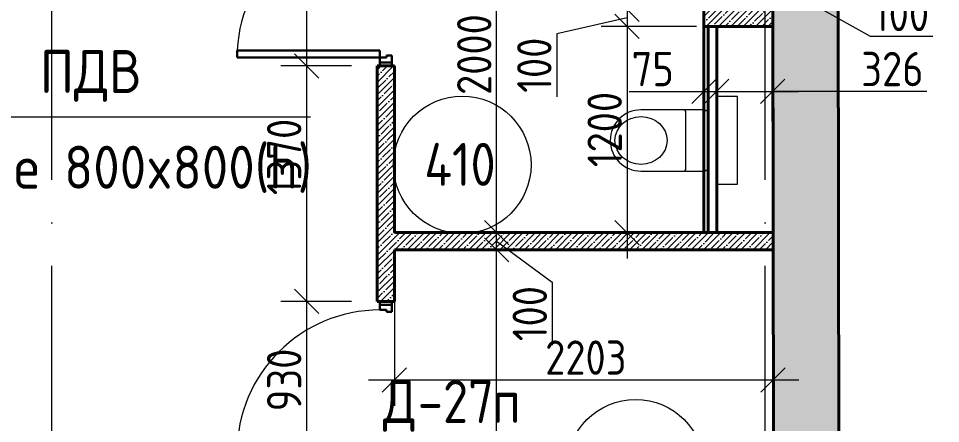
# Model space of a CAD drawing. Header units: millimetres. Extents: x 3050 to 430575, y -569542 to 36130.
# Drawn here: x 282786 to 288150, y -424715 to -422357 of the extents above; entities that cross this region are included whole.
import ezdxf

# ---------------------------------------------------------------- set-up
doc = ezdxf.new("R2010")
doc.units = ezdxf.units.MM
doc.linetypes.add('ADSK_Линия сетки', pattern=[25, 20, -2.5, 0, -2.5])
doc.linetypes.add('ADSK_Сверху', pattern=[4.5, 3, -1.5])
for name, color, linetype, lineweight in [('Двери', 7, 'Continuous', 18), ('Каркас', 7, 'Continuous', 18), ('Марки', 7, 'Continuous', 20), ('Марки дверей', 7, 'Continuous', 20), ('Марки помещений', 7, 'Continuous', 20), ('Обобщенные модели', 7, 'Continuous', 18), ('Оси', 7, 'Continuous', 9), ('Размеры', 7, 'Continuous', 9), ('Сантехника', 7, 'Continuous', 18), ('Стены внутренние', 7, 'Continuous', 18)]:
    doc.layers.add(name, color=color, linetype=linetype, lineweight=lineweight)
doc.styles.add('GOST Common', font='GOST_Common.ttf', dxfattribs={"width": 0.9, "height": 200})
doc.styles.add('GOST Common_2', font='GOST_Common.ttf', dxfattribs={"width": 0.9, "height": 250})
doc.styles.add('ISOCPEUR_1', font='isocpeur.ttf', dxfattribs={"width": 0.9, "height": 250})
doc.dimstyles.new('ADSK_Основной_2_мм_Округление_до_1_мм_1', dxfattribs={"dimscale": 304.8, "dimtxt": 201.142999, "dimasz": 0.463911, "dimexe": 0.492126, "dimexo": 0.492126, "dimgap": 0.098425, "dimtad": 1, "dimdec": 0, "dimdsep": 46, "dimtxsty": 'GOST Common', "dimblk1": 'OBLIQUE', "dimblk2": 'OBLIQUE', "dimsah": 1, "dimcen": 0.09, "dimdle": 0.492126, "dimazin": 2, "dimtfac": 1, "dimtdec": 4, "dimtix": 1, "dimtmove": 1, "dimatfit": 3, "dimfxl": 1, "dimtvp": 1, "dimtolj": 1, "dimtzin": 0, "dimlwd": 20, "dimlwe": 20, "dimarcsym": 2})

# ---------------------------------------------------------------- blocks, each defined once
blk = doc.blocks.new('ADSK_Марка_Помещение_ОдноЗначение - Номер-247393-04 План 4-го этажа маркировочный')
at = {"layer": 'Марки помещений'}
blk.add_circle((0, 0), 4, dxfattribs=at)
blk = doc.blocks.new('AC_Дверь_Однопольная - Д-27п 930х2200h-1983248-02 План 2-го этажа маркировочный')
at = {"layer": 'Двери', "lineweight": 30}
for p, q in [((-415, 893.5), (-375, 893.5)), ((-415, 63.5), (-415, 893.5)), ((-375, 893.5), (-375, 63.5)), ((-465, 63.5), (-445, 63.5)), ((-465, -6.5), (-465, 63.5)), ((-445, 63.5), (-415, 63.5)), ((-445, -6.5), (-445, 63.5)), ((-445, 63.5), (-445, -6.5)), ((-375, 63.5), (-415, 63.5)), ((-415, 63.5), (-415, 23.5)), ((415, 63.5), (445, 63.5)), ((415, 23.5), (415, 63.5)), ((445, 63.5), (445, -6.5)), ((445, 63.5), (465, 63.5)), ((445, -6.5), (445, 63.5)), ((465, 63.5), (465, -6.5)), ((-415, 23.5), (-405, 23.5)), ((-405, 23.5), (-405, -6.5)), ((405, 23.5), (415, 23.5)), ((405, -6.5), (405, 23.5)), ((-445, -6.5), (-465, -6.5)), ((-405, -6.5), (-445, -6.5)), ((445, -6.5), (405, -6.5)), ((465, -6.5), (445, -6.5))]:
    blk.add_line(p, q, dxfattribs=at)
at = {"layer": 'Двери'}
blk.add_arc((-415, 63.5), 830, 0, 90, dxfattribs=at)
blk = doc.blocks.new('Туалет подвесной-Moderna R-Laufen - 000 White-1870147-02 План 2-го этажа маркировочный')
at = {"layer": 'Обобщенные модели'}
for p, q in [((-53, 409.3), (-53, 37.4)), ((303, 37.4), (303, 409.3)), ((-43.1, 147.8), (293.1, 147.8))]:
    blk.add_line(p, q, dxfattribs=at)
for centre, radius, start, end in [((125, 409.3), 178, 360, 180), ((-43.1, 157.7), 9.89, 180, 270), ((293.1, 157.7), 9.89, 270, 360), ((-43.1, 37.4), 9.89, 180, 270), ((293.1, 37.4), 9.89, 270, 360)]:
    blk.add_arc(centre, radius, start, end, dxfattribs=at)
blk.add_ellipse((125, 408.3), major_axis=(0, 151.6), ratio=0.916517, dxfattribs=at)
at = {"layer": 'Сантехника'}
for p, q in [((-130, -27.5), (-130, -152.5)), ((380, -152.5), (380, -27.5)), ((-130, -152.5), (380, -152.5))]:
    blk.add_line(p, q, dxfattribs=at)
blk = doc.blocks.new('_Oblique')
at = {"color": 0, "linetype": 'ByBlock', "lineweight": -2}
blk.add_line((-0.5, -0.5), (0.5, 0.5), dxfattribs=at)
blk = doc.blocks.new('*D12270')
at = {"layer": 'Defpoints', "color": 0, "transparency": 16777216}
for p in [(284872.8, -421703.5), (284461.8, -422633.5), (284872.8, -422633.5)]:
    blk.add_point(p, dxfattribs=at)
at = {"layer": 'Размеры', "color": 0, "lineweight": 20, "transparency": 16777216}
for p, q in [((284461.8, -421553.5), (284461.8, -422783.5)), ((284722.8, -421703.5), (284311.8, -421703.5)), ((284722.8, -422633.5), (284311.8, -422633.5))]:
    blk.add_line(p, q, dxfattribs=at)
at = {"layer": 'Размеры', "color": 0, "lineweight": 20, "transparency": 16777216, "xscale": 141.4, "yscale": 141.4, "zscale": 141.4}
for p, rotation in [((284461.8, -421703.5), 90), ((284461.8, -422633.5), 270)]:
    blk.add_blockref('_Oblique', p, dxfattribs=dict(at, rotation=rotation))
at = {"layer": 'Размеры', "color": 0, "transparency": 16777216, "insert": (284331.8, -422078.1), "char_height": 200, "attachment_point": 5, "rotation": 90, "style": 'GOST Common'}
blk.add_mtext('\\A1;930', dxfattribs=at)
blk = doc.blocks.new('*D12271')
at = {"layer": 'Defpoints', "color": 0, "transparency": 16777216}
for p in [(284872.8, -422633.5), (284461.8, -424003.5), (284872.8, -424003.5)]:
    blk.add_point(p, dxfattribs=at)
at = {"layer": 'Размеры', "color": 0, "lineweight": 20, "transparency": 16777216}
for p, q in [((284461.8, -422483.5), (284461.8, -424153.5)), ((284722.8, -422633.5), (284311.8, -422633.5)), ((284722.8, -424003.5), (284311.8, -424003.5))]:
    blk.add_line(p, q, dxfattribs=at)
at = {"layer": 'Размеры', "color": 0, "lineweight": 20, "transparency": 16777216, "xscale": 141.4, "yscale": 141.4, "zscale": 141.4}
for p, rotation in [((284461.8, -422633.5), 90), ((284461.8, -424003.5), 270)]:
    blk.add_blockref('_Oblique', p, dxfattribs=dict(at, rotation=rotation))
at = {"layer": 'Размеры', "color": 0, "transparency": 16777216, "insert": (284331.8, -423163.1), "char_height": 200, "attachment_point": 5, "rotation": 90, "style": 'GOST Common'}
blk.add_mtext('\\A1;1370', dxfattribs=at)
blk = doc.blocks.new('*D12272')
at = {"layer": 'Defpoints', "color": 0, "transparency": 16777216}
for p in [(284872.8, -424003.5), (284461.8, -424933.5), (284872.8, -424933.5)]:
    blk.add_point(p, dxfattribs=at)
at = {"layer": 'Размеры', "color": 0, "lineweight": 20, "transparency": 16777216}
for p, q in [((284461.8, -423853.5), (284461.8, -425083.5)), ((284722.8, -424003.5), (284311.8, -424003.5)), ((284722.8, -424933.5), (284311.8, -424933.5))]:
    blk.add_line(p, q, dxfattribs=at)
at = {"layer": 'Размеры', "color": 0, "lineweight": 20, "transparency": 16777216, "xscale": 141.4, "yscale": 141.4, "zscale": 141.4}
for p, rotation in [((284461.8, -424003.5), 90), ((284461.8, -424933.5), 270)]:
    blk.add_blockref('_Oblique', p, dxfattribs=dict(at, rotation=rotation))
at = {"layer": 'Размеры', "color": 0, "transparency": 16777216, "insert": (284331.8, -424460.9), "char_height": 200, "attachment_point": 5, "rotation": 90, "style": 'GOST Common'}
blk.add_mtext('\\A1;930', dxfattribs=at)
blk = doc.blocks.new('*D12281')
at = {"layer": 'Defpoints', "color": 0, "transparency": 16777216}
for p in [(284972.8, -423703.5), (285567.5, -423703.5), (284972.8, -426253.5)]:
    blk.add_point(p, dxfattribs=at)
at = {"layer": 'Размеры', "color": 0, "lineweight": 20, "transparency": 16777216}
for p, q in [((285567.5, -426403.5), (285567.5, -423553.5)), ((285122.8, -423703.5), (285717.5, -423703.5)), ((285122.8, -426253.5), (285717.5, -426253.5))]:
    blk.add_line(p, q, dxfattribs=at)
at = {"layer": 'Размеры', "color": 0, "lineweight": 20, "transparency": 16777216, "xscale": 141.4, "yscale": 141.4, "zscale": 141.4}
for p, rotation in [((285567.5, -423703.5), 90), ((285567.5, -426253.5), 270)]:
    blk.add_blockref('_Oblique', p, dxfattribs=dict(at, rotation=rotation))
at = {"layer": 'Размеры', "color": 0, "transparency": 16777216, "insert": (285437.5, -425036.4), "char_height": 200, "attachment_point": 5, "rotation": 90, "style": 'GOST Common'}
blk.add_mtext('\\A1;2550', dxfattribs=at)
blk = doc.blocks.new('*D12282')
at = {"layer": 'Defpoints', "color": 0, "transparency": 16777216}
for p in [(284972.8, -423603.5), (285567.5, -423603.5), (284972.8, -423703.5)]:
    blk.add_point(p, dxfattribs=at)
at = {"layer": 'Размеры', "color": 0, "lineweight": 20, "transparency": 16777216}
for p, q in [((285567.5, -423853.5), (285567.5, -423453.5)), ((285122.8, -423603.5), (285717.5, -423603.5)), ((285567.5, -423653.5), (285890.7, -423891.8)), ((285122.8, -423703.5), (285717.5, -423703.5)), ((285890.7, -423891.8), (285890.7, -424257.8))]:
    blk.add_line(p, q, dxfattribs=at)
at = {"layer": 'Размеры', "color": 0, "lineweight": 20, "transparency": 16777216, "xscale": 141.4, "yscale": 141.4, "zscale": 141.4}
for p, rotation in [((285567.5, -423603.5), 90), ((285567.5, -423703.5), 270)]:
    blk.add_blockref('_Oblique', p, dxfattribs=dict(at, rotation=rotation))
at = {"layer": 'Размеры', "color": 0, "transparency": 16777216, "insert": (285760.7, -424074.8), "char_height": 200, "attachment_point": 5, "rotation": 90, "style": 'GOST Common'}
blk.add_mtext('\\A1;100', dxfattribs=at)
blk = doc.blocks.new('*D12283')
at = {"layer": 'Defpoints', "color": 0, "transparency": 16777216}
for p in [(284972.8, -421603.5), (285567.5, -421603.5), (284972.8, -423603.5)]:
    blk.add_point(p, dxfattribs=at)
at = {"layer": 'Размеры', "color": 0, "lineweight": 20, "transparency": 16777216}
for p, q in [((285567.5, -423753.5), (285567.5, -421453.5)), ((285122.8, -421603.5), (285717.5, -421603.5)), ((285122.8, -423603.5), (285717.5, -423603.5))]:
    blk.add_line(p, q, dxfattribs=at)
at = {"layer": 'Размеры', "color": 0, "lineweight": 20, "transparency": 16777216, "xscale": 141.4, "yscale": 141.4, "zscale": 141.4}
for p, rotation in [((285567.5, -421603.5), 90), ((285567.5, -423603.5), 270)]:
    blk.add_blockref('_Oblique', p, dxfattribs=dict(at, rotation=rotation))
at = {"layer": 'Размеры', "color": 0, "transparency": 16777216, "insert": (285437.5, -422567.2), "char_height": 200, "attachment_point": 5, "rotation": 90, "style": 'GOST Common'}
blk.add_mtext('\\A1;2000', dxfattribs=at)
blk = doc.blocks.new('*D12285')
at = {"layer": 'Defpoints', "color": 0, "transparency": 16777216}
for p in [(286772.8, -421603.5), (286872.8, -421603.5), (286872.8, -421945.3)]:
    blk.add_point(p, dxfattribs=at)
at = {"layer": 'Размеры', "color": 0, "lineweight": 20, "transparency": 16777216}
for p, q in [((286772.8, -421753.5), (286772.8, -422095.3)), ((286872.8, -421753.5), (286872.8, -422095.3)), ((286622.8, -421945.3), (287022.8, -421945.3)), ((286822.8, -421945.3), (287740, -422460.9)), ((287740, -422460.9), (288106, -422460.9))]:
    blk.add_line(p, q, dxfattribs=at)
at = {"layer": 'Размеры', "color": 0, "lineweight": 20, "transparency": 16777216, "xscale": 141.4, "yscale": 141.4, "zscale": 141.4, "rotation": 180}
blk.add_blockref('_Oblique', (286772.8, -421945.3), dxfattribs=at)
at = {"layer": 'Размеры', "color": 0, "lineweight": 20, "transparency": 16777216, "xscale": 141.4, "yscale": 141.4, "zscale": 141.4}
blk.add_blockref('_Oblique', (286872.8, -421945.3), dxfattribs=at)
at = {"layer": 'Размеры', "color": 0, "transparency": 16777216, "insert": (287923, -422330.9), "char_height": 200, "attachment_point": 5, "style": 'GOST Common'}
blk.add_mtext('\\A1;100', dxfattribs=at)
blk = doc.blocks.new('*D12289')
at = {"layer": 'Defpoints', "color": 0, "transparency": 16777216}
for p in [(286772.8, -421603.5), (286326.2, -422303.5), (286873.3, -422303.5)]:
    blk.add_point(p, dxfattribs=at)
at = {"layer": 'Размеры', "color": 0, "lineweight": 20, "transparency": 16777216}
for p, q in [((286326.2, -421453.5), (286326.2, -422453.5)), ((286622.8, -421603.5), (286176.2, -421603.5)), ((286723.3, -422303.5), (286176.2, -422303.5))]:
    blk.add_line(p, q, dxfattribs=at)
at = {"layer": 'Размеры', "color": 0, "lineweight": 20, "transparency": 16777216, "xscale": 141.4, "yscale": 141.4, "zscale": 141.4}
for p, rotation in [((286326.2, -421603.5), 90), ((286326.2, -422303.5), 270)]:
    blk.add_blockref('_Oblique', p, dxfattribs=dict(at, rotation=rotation))
at = {"layer": 'Размеры', "color": 0, "transparency": 16777216, "insert": (286196.2, -421945.7), "char_height": 200, "attachment_point": 5, "rotation": 90, "style": 'GOST Common'}
blk.add_mtext('\\A1;700', dxfattribs=at)
blk = doc.blocks.new('*D12290')
at = {"layer": 'Defpoints', "color": 0, "transparency": 16777216}
for p in [(286873.3, -422303.5), (286326.2, -422403.5), (286879.5, -422403.5)]:
    blk.add_point(p, dxfattribs=at)
at = {"layer": 'Размеры', "color": 0, "lineweight": 20, "transparency": 16777216}
for p, q in [((286326.2, -422153.5), (286326.2, -422553.5)), ((286723.3, -422303.5), (286176.2, -422303.5)), ((286326.2, -422353.5), (285917, -422446.3)), ((286729.5, -422403.5), (286176.2, -422403.5)), ((285917, -422446.3), (285917, -422812.3))]:
    blk.add_line(p, q, dxfattribs=at)
at = {"layer": 'Размеры', "color": 0, "lineweight": 20, "transparency": 16777216, "xscale": 141.4, "yscale": 141.4, "zscale": 141.4}
for p, rotation in [((286326.2, -422303.5), 90), ((286326.2, -422403.5), 270)]:
    blk.add_blockref('_Oblique', p, dxfattribs=dict(at, rotation=rotation))
at = {"layer": 'Размеры', "color": 0, "transparency": 16777216, "insert": (285787, -422629.3), "char_height": 200, "attachment_point": 5, "rotation": 90, "style": 'GOST Common'}
blk.add_mtext('\\A1;100', dxfattribs=at)
blk = doc.blocks.new('*D12291')
at = {"layer": 'Defpoints', "color": 0, "transparency": 16777216}
for p in [(286773.4, -422403.5), (286326.2, -423603.5), (286773.4, -423603.5)]:
    blk.add_point(p, dxfattribs=at)
at = {"layer": 'Размеры', "color": 0, "lineweight": 20, "transparency": 16777216}
for p, q in [((286326.2, -422253.5), (286326.2, -423753.5)), ((286623.4, -422403.5), (286176.2, -422403.5)), ((286623.4, -423603.5), (286176.2, -423603.5))]:
    blk.add_line(p, q, dxfattribs=at)
at = {"layer": 'Размеры', "color": 0, "lineweight": 20, "transparency": 16777216, "xscale": 141.4, "yscale": 141.4, "zscale": 141.4}
for p, rotation in [((286326.2, -422403.5), 90), ((286326.2, -423603.5), 270)]:
    blk.add_blockref('_Oblique', p, dxfattribs=dict(at, rotation=rotation))
at = {"layer": 'Размеры', "color": 0, "transparency": 16777216, "insert": (286196.2, -423003.5), "char_height": 200, "attachment_point": 5, "rotation": 90, "style": 'GOST Common'}
blk.add_mtext('\\A1;1200', dxfattribs=at)
blk = doc.blocks.new('*D12292')
at = {"layer": 'Defpoints', "color": 0, "transparency": 16777216}
for p in [(286848.4, -422403.5), (287174.3, -422403.5), (287174.3, -422781.4)]:
    blk.add_point(p, dxfattribs=at)
at = {"layer": 'Размеры', "color": 0, "lineweight": 20, "transparency": 16777216}
for p, q in [((286848.4, -422553.5), (286848.4, -422931.4)), ((287174.3, -422553.5), (287174.3, -422931.4)), ((286698.4, -422781.4), (287324.3, -422781.4)), ((288071, -422781.4), (287174.3, -422781.4))]:
    blk.add_line(p, q, dxfattribs=at)
at = {"layer": 'Размеры', "color": 0, "lineweight": 20, "transparency": 16777216, "xscale": 141.4, "yscale": 141.4, "zscale": 141.4, "rotation": 180}
blk.add_blockref('_Oblique', (286848.4, -422781.4), dxfattribs=at)
at = {"layer": 'Размеры', "color": 0, "lineweight": 20, "transparency": 16777216, "xscale": 141.4, "yscale": 141.4, "zscale": 141.4}
blk.add_blockref('_Oblique', (287174.3, -422781.4), dxfattribs=at)
at = {"layer": 'Размеры', "color": 0, "transparency": 16777216, "insert": (287870, -422651.4), "char_height": 200, "attachment_point": 5, "style": 'GOST Common'}
blk.add_mtext('\\A1;326', dxfattribs=at)
blk = doc.blocks.new('*D12293')
at = {"layer": 'Defpoints', "color": 0, "transparency": 16777216}
for p in [(286773.4, -422403.5), (286848.4, -422403.5), (286848.4, -422781.4)]:
    blk.add_point(p, dxfattribs=at)
at = {"layer": 'Размеры', "color": 0, "lineweight": 20, "transparency": 16777216}
for p, q in [((286773.4, -422553.5), (286773.4, -422931.4)), ((286848.4, -422553.5), (286848.4, -422931.4)), ((286338.3, -422781.4), (286773.4, -422781.4)), ((286623.4, -422781.4), (286998.4, -422781.4))]:
    blk.add_line(p, q, dxfattribs=at)
at = {"layer": 'Размеры', "color": 0, "lineweight": 20, "transparency": 16777216, "xscale": 141.4, "yscale": 141.4, "zscale": 141.4, "rotation": 180}
blk.add_blockref('_Oblique', (286773.4, -422781.4), dxfattribs=at)
at = {"layer": 'Размеры', "color": 0, "lineweight": 20, "transparency": 16777216, "xscale": 141.4, "yscale": 141.4, "zscale": 141.4}
blk.add_blockref('_Oblique', (286848.4, -422781.4), dxfattribs=at)
at = {"layer": 'Размеры', "color": 0, "transparency": 16777216, "insert": (286475.9, -422651.4), "char_height": 200, "attachment_point": 5, "style": 'GOST Common'}
blk.add_mtext('\\A1;75', dxfattribs=at)
blk = doc.blocks.new('*D12294')
at = {"layer": 'Defpoints', "color": 0, "transparency": 16777216}
for p in [(287175.7, -423545), (284972.8, -423703.5), (287175.7, -424460.7)]:
    blk.add_point(p, dxfattribs=at)
at = {"layer": 'Размеры', "color": 0, "lineweight": 20, "transparency": 16777216}
for p, q in [((287175.7, -423695), (287175.7, -424610.7)), ((284972.8, -423853.5), (284972.8, -424610.7)), ((284822.8, -424460.7), (287325.7, -424460.7))]:
    blk.add_line(p, q, dxfattribs=at)
at = {"layer": 'Размеры', "color": 0, "lineweight": 20, "transparency": 16777216, "xscale": 141.4, "yscale": 141.4, "zscale": 141.4, "rotation": 180}
blk.add_blockref('_Oblique', (284972.8, -424460.7), dxfattribs=at)
at = {"layer": 'Размеры', "color": 0, "lineweight": 20, "transparency": 16777216, "xscale": 141.4, "yscale": 141.4, "zscale": 141.4}
blk.add_blockref('_Oblique', (287175.7, -424460.7), dxfattribs=at)
at = {"layer": 'Размеры', "color": 0, "transparency": 16777216, "insert": (286086.5, -424330.7), "char_height": 200, "attachment_point": 5, "style": 'GOST Common'}
blk.add_mtext('\\A1;2203', dxfattribs=at)

msp = doc.modelspace()

# ---------------------------------------------------------------- hatches: boundary and pattern name
at = {"layer": 'Стены внутренние', "true_color": 0xc0c0c0}
msp.add_hatch(color=9, dxfattribs=at).paths.add_polyline_path([(287185.11, -427882.79), (287565.11, -427882.04), (287552.39, -421396.55), (287172.39, -421397.29), (287183.7, -427163.65)])
at = {"layer": 'Стены внутренние', "lineweight": 9, "true_color": 0x000000}
h = msp.add_hatch(dxfattribs=at)
h.set_pattern_fill('ANSI35', color=18, scale=8, style=0)
h.set_pattern_definition([(45, (285362.42, -434029.21), (-35.92102, 35.92102), []), (45, (285398.34, -434029.21), (-35.92102, 35.92102), [63.5, -12.7, 0, -12.7])])
h.paths.add_polyline_path([(286872.81, -421603.52), (286772.75, -421603.52), (286773.36, -422403.52), (287174.26, -422403.52), (287173.28, -422303.52), (286873.28, -422303.52)])
h = msp.add_hatch(dxfattribs=at)
h.set_pattern_fill('ANSI35', color=18, scale=8, style=0)
h.set_pattern_definition([(45, (283512.42, -435009.21), (-35.92102, 35.92102), []), (45, (283548.34, -435009.21), (-35.92102, 35.92102), [63.5, -12.7, 0, -12.7])])
h.paths.add_polyline_path([(284972.75, -422633.52), (284872.75, -422633.52), (284872.75, -424003.52), (284972.75, -424003.52), (284972.75, -423703.52), (287176.91, -423703.52), (287172.79, -423603.52), (284972.75, -423603.52)])

# ---------------------------------------------------------------- linework, layer by layer
at = {"color": 18, "lineweight": 40, "true_color": 0x000000}
for p, q in [((286772.75, -421603.52), (286773.36, -422403.52)), ((286773.36, -422403.52), (287174.26, -422403.52)), ((286773.36, -422403.52), (286773.36, -423603.52)), ((286798.36, -423603.52), (286798.36, -422403.52)), ((286848.36, -422403.52), (286848.36, -423603.52)), ((284872.75, -424003.52), (284872.75, -422633.52)), ((284872.75, -422633.52), (284972.75, -422633.52)), ((284972.75, -422633.52), (284972.75, -423603.52)), ((284972.75, -423603.52), (287176.71, -423603.52)), ((287172.79, -423603.52), (287172.79, -423603.52)), ((287176.91, -423703.52), (284972.75, -423703.52)), ((284972.75, -423703.52), (284972.75, -424003.52))]:
    msp.add_line(p, q, dxfattribs=at)
at = {"layer": 'Каркас', "color": 253, "linetype": 'ADSK_Сверху', "true_color": 0xb2b2b2}
msp.add_line((287178.51, -424516.56), (287177.92, -424216.56), dxfattribs=at)
at = {"layer": 'Каркас', "color": 253, "linetype": 'ADSK_Сверху', "true_color": 0xaaaaaa}
msp.add_line((287177.92, -424216.56), (287178.51, -424516.56), dxfattribs=at)
at = {"layer": 'Марки', "color": 30, "true_color": 0xf26722}
msp.add_line((281985.4, -422929.87), (284485.4, -422929.87), dxfattribs=at)
at = {"layer": 'Оси', "linetype": 'ADSK_Линия сетки', "ltscale": 100}
for p, q in [((282979.52, -435797.51), (282979.52, -386200.07)), ((287129.52, -435797.51), (287129.52, -408953.12))]:
    msp.add_line(p, q, dxfattribs=at)
at = {"layer": 'Стены внутренние', "lineweight": 40}
for p, q in [((287172.63, -421519.65), (287176.89, -423695.05)), ((287172.99, -421703.52), (287181.85, -426222.07)), ((287565.11, -427882.04), (287553.37, -421900.66)), ((287175.74, -423697.05), (287175.74, -423545.05)), ((284872.75, -424003.52), (284972.75, -424003.52))]:
    msp.add_line(p, q, dxfattribs=at)

# ---------------------------------------------------------------- block references
at = {"layer": 'Двери', "rotation": 90.0000000000001}
for p in [(284951.29, -422168.52), (284951.29, -424468.52)]:
    msp.add_blockref('AC_Дверь_Однопольная - Д-27п 930х2200h-1983248-02 План 2-го этажа маркировочный', p, dxfattribs=at)
at = {"layer": 'Марки помещений', "xscale": 99.99999999999993, "yscale": 99.99999999999993, "zscale": 99.99999999999993}
for p in [(285367.79, -423208.88), (286375.97, -424974.1)]:
    msp.add_blockref('ADSK_Марка_Помещение_ОдноЗначение - Номер-247393-04 План 4-го этажа маркировочный', p, dxfattribs=at)
at = {"layer": 'Сантехника', "rotation": 89.9999999999999}
msp.add_blockref('Туалет подвесной-Moderna R-Laufen - 000 White-1870147-02 План 2-го этажа маркировочный', (286816.11, -423192.05), dxfattribs=at)

# ---------------------------------------------------------------- texts
at = {"layer": 'Марки', "color": 30, "lineweight": 40, "true_color": 0xf26722, "style": 'ISOCPEUR_1', "width": 0.9}
for s, p in [('ПДВ', (282910.33, -422790.85)), ('отверстие 800x800(h)', (281526.21, -423347.7))]:
    msp.add_text(s, height=250, dxfattribs=at).set_placement(p)
at = {"layer": 'Марки дверей', "lineweight": 9, "char_height": 250, "attachment_point": 1, "style": 'GOST Common_2'}
for s, insert, width in [('\\fGOST Common|b0|i0|c204|p34|;\\W.9;Д', (284906.61, -424460.92), 245.3164), ('-27', (285109.02, -424460.92), 584.4302), ('\\fGOST Common|b0|i0|c204|p34|;\\W.9;п', (285541.18, -424460.92), 194.8101)]:
    msp.add_mtext(s, dxfattribs=dict(at, insert=insert, width=width))
at = {"layer": 'Марки помещений', "lineweight": 9, "insert": (285146.84, -423081.15), "char_height": 250, "width": 548.3542, "attachment_point": 1, "style": 'GOST Common_2'}
msp.add_mtext('410', dxfattribs=at)

# ---------------------------------------------------------------- dimensions: what is measured, and where the dimension line sits
at = {"layer": 'Размеры', "color": 18, "true_color": 0x000000}
for base, p1, p2, picture, middle in [((285567.48, -421603.52), (284972.75, -423603.52), (284972.75, -421603.52), '*D12283', (285567.48, -422567.25)), ((286326.2, -422303.52), (286772.75, -421603.52), (286873.28, -422303.52), '*D12289', (286326.2, -421945.75)), ((284461.8, -422633.52), (284872.75, -421703.52), (284872.75, -422633.52), '*D12270', (284461.8, -422078.15)), ((286326.2, -422403.52), (286873.28, -422303.52), (286879.51, -422403.52), '*D12290', (285916.96, -422476.3)), ((286326.2, -423603.52), (286773.36, -422403.52), (286773.36, -423603.52), '*D12291', (286326.2, -423003.52)), ((284461.8, -424003.52), (284872.75, -422633.52), (284872.75, -424003.52), '*D12271', (284461.8, -423163.15)), ((285567.48, -423603.52), (284972.75, -423703.52), (284972.75, -423603.52), '*D12282', (285890.73, -423921.76)), ((285567.48, -423703.52), (284972.75, -426253.52), (284972.75, -423703.52), '*D12281', (285567.48, -425036.43)), ((284461.8, -424933.52), (284872.75, -424003.52), (284872.75, -424933.52), '*D12272', (284461.8, -424460.92))]:
    dim = msp.add_linear_dim(base=base, p1=p1, p2=p2, angle=90, dimstyle='ADSK_Основной_2_мм_Округление_до_1_мм_1', override={"dimpost": '<>'}, dxfattribs=at)
    dim.commit()
    dim.dimension.update_dxf_attribs({"geometry": picture, "text_midpoint": middle, "dimtype": 160})
for base, p1, p2, picture, middle in [((286872.81, -421945.28), (286772.75, -421603.52), (286872.81, -421603.52), '*D12285', (287770.03, -422460.89)), ((286848.36, -422781.41), (286773.36, -422403.52), (286848.36, -422403.52), '*D12293', (286475.94, -422781.41)), ((287174.26, -422781.41), (286848.36, -422403.52), (287174.26, -422403.52), '*D12292', (287870.03, -422781.41)), ((287175.74, -424460.65), (284972.75, -423703.52), (287175.74, -423545.05), '*D12294', (286086.52, -424460.65))]:
    dim = msp.add_linear_dim(base=base, p1=p1, p2=p2, dimstyle='ADSK_Основной_2_мм_Округление_до_1_мм_1', override={"dimpost": '<>'}, dxfattribs=at)
    dim.commit()
    dim.dimension.update_dxf_attribs({"geometry": picture, "text_midpoint": middle, "dimtype": 160})

doc.saveas('drawing.dxf')
